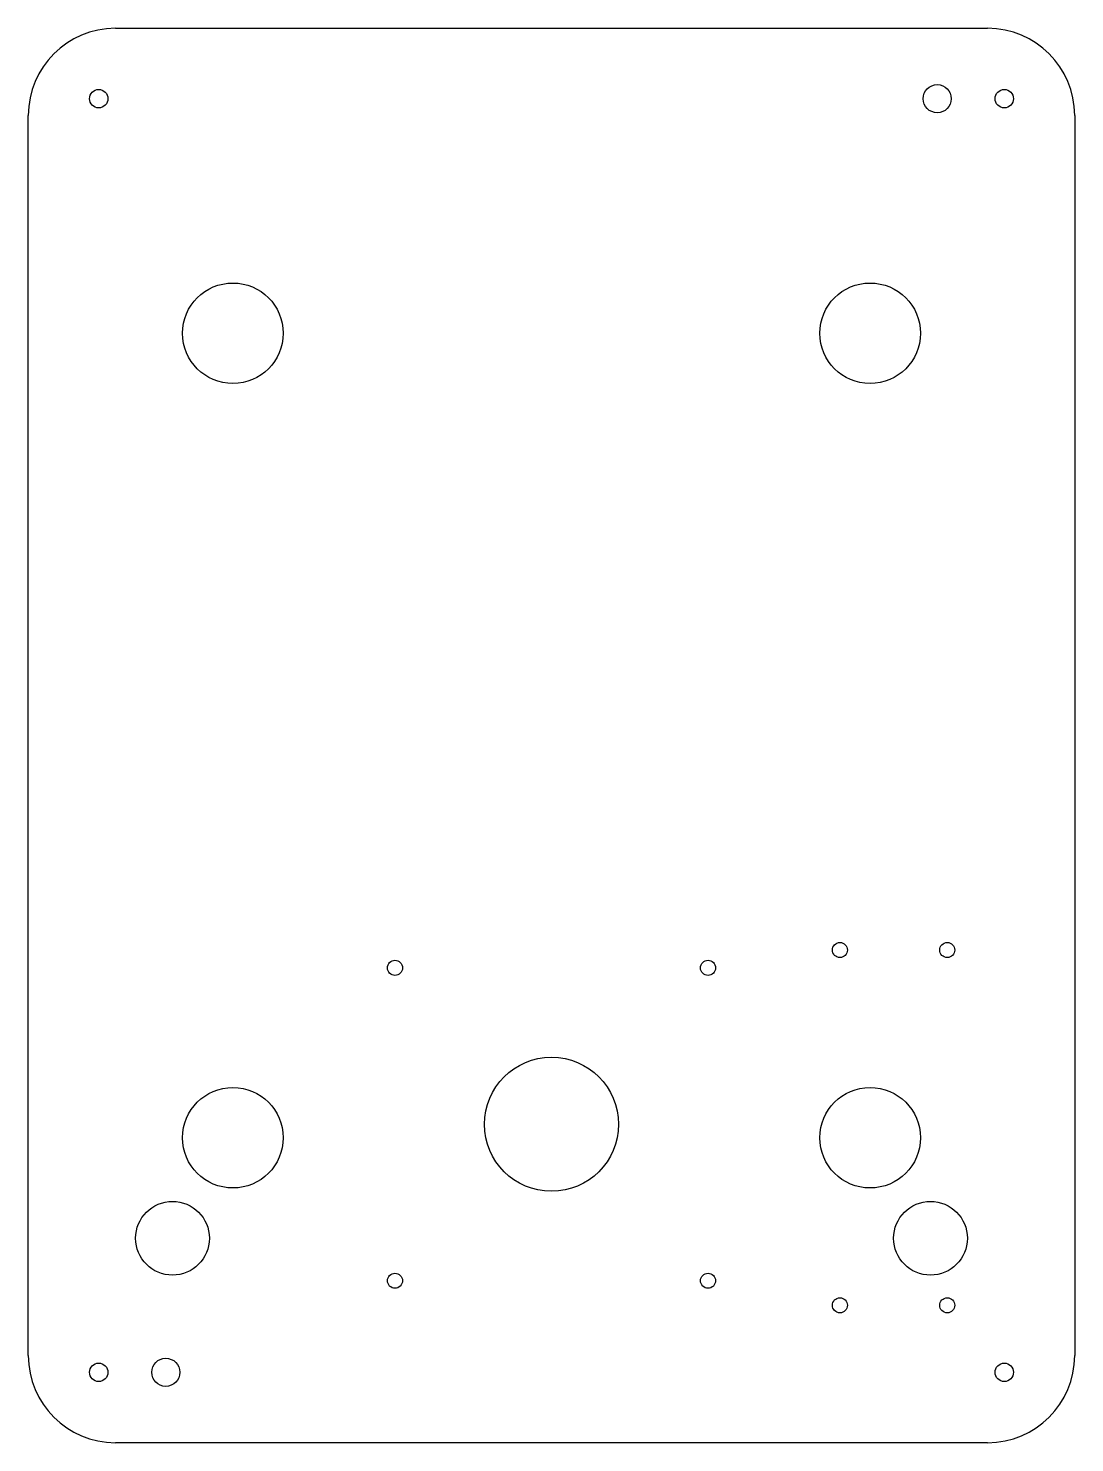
# Model space of a CAD drawing. Header units: millimetres. Extents: x -156 to 156, y -211 to 211.
import ezdxf

# ---------------------------------------------------------------- set-up
doc = ezdxf.new("R2010")
doc.units = ezdxf.units.MM
doc.layers.add('CORTE', color=1, linetype='Continuous')

msp = doc.modelspace()

# ---------------------------------------------------------------- linework, layer by layer
at = {"layer": 'CORTE'}
for p, q in [((-130, 211), (130, 211)), ((-156, -185), (-156, 185)), ((156, 185), (156, -185)), ((130, -211), (-130, -211))]:
    msp.add_line(p, q, dxfattribs=at)
for centre, radius in [((115, 190), 4.2), ((-135, 190), 2.75), ((135, 190), 2.75), ((-95, 120), 15), ((95, 120), 15), ((86, -64), 2.25), ((118, -64), 2.25), ((-46.67, -69.33), 2.25), ((46.67, -69.33), 2.25), ((0, -116), 20), ((-95, -120), 15), ((95, -120), 15), ((-113, -150), 11), ((113, -150), 11), ((-46.67, -162.67), 2.25), ((46.67, -162.67), 2.25), ((86, -170), 2.25), ((118, -170), 2.25), ((-135, -190), 2.75), ((-115, -190), 4.2), ((135, -190), 2.75)]:
    msp.add_circle(centre, radius, dxfattribs=at)
for centre, start, end in [((-130, 185), 90, 180), ((130, 185), 0, 90), ((-130, -185), 180, 270), ((130, -185), 270, 360)]:
    msp.add_arc(centre, 26, start, end, dxfattribs=at)

doc.saveas('drawing.dxf')
